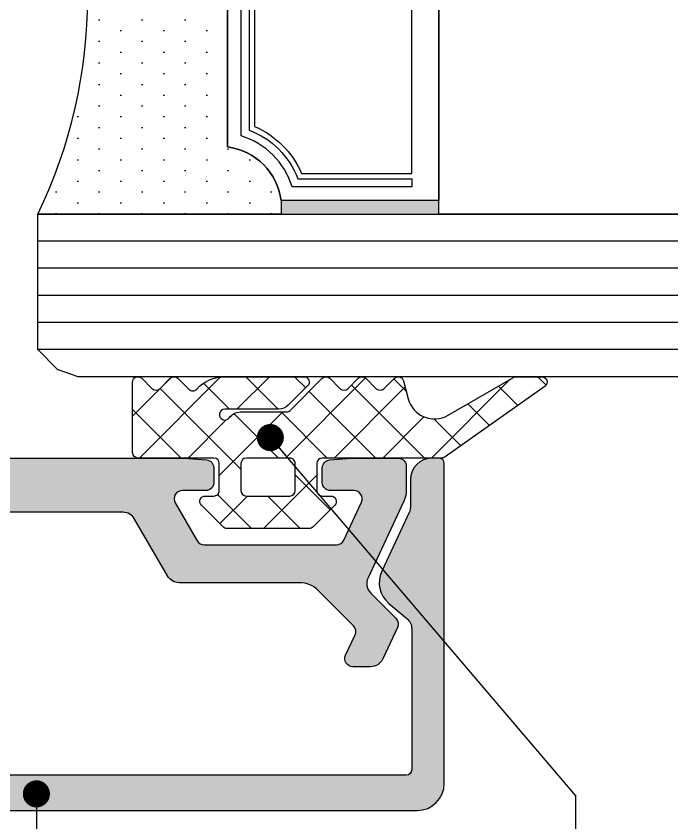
# Model space of a CAD drawing. Header units: millimetres. Extents: x 12 to 3612, y 18 to 315.
# Drawn here: x 2923.09 to 2947.29, y 89.92 to 119.68 of the extents above; entities that cross this region are included whole.
import ezdxf

# ---------------------------------------------------------------- set-up
doc = ezdxf.new("R2010")
doc.units = ezdxf.units.MM
for name, color, linetype in [('Aksesuar', 7, 'Continuous'), ('Bütil', 50, 'Continuous'), ('Layer2', 5, 'Continuous')]:
    doc.layers.add(name, color=color, linetype=linetype)
doc.styles.get("Standard").update_dxf_attribs({"font": 'arial.ttf'})
doc.dimstyles.new('ISO-25', dxfattribs={"dimtxt": 2.5, "dimasz": 2.5, "dimexe": 1.25, "dimexo": 0.625, "dimtad": 1, "dimtxsty": 'Standard', "dimcen": 2.5, "dimadec": 0, "dimazin": 0, "dimtfac": 1, "dimtmove": 0, "dimatfit": 3, "dimfxl": 1, "dimarcsym": 0})

# ---------------------------------------------------------------- blocks, each defined once
blk = doc.blocks.new('50MN68')
blk.add_hatch(color=252).paths.add_polyline_path([(-2201.479177625412, 2757.138119748424, -0.2216946626534687), (-2201.300571430213, 2757.521141969928), (-2200.636390015758, 2758.078456349884, 0.3394542588716482), (-2200.372869838413, 2759.267119054721), (-2201.382331518933, 2761.431916614771, -0.109517811680592), (-2201.429177625412, 2761.643225745627), (-2201.429177625412, 2762.644225745616, 0.414213562373095), (-2202.229177625412, 2763.444225745634), (-2202.479177625412, 2763.444225745634, 0.414213562373095), (-2202.679177625412, 2763.244225745622), (-2202.679177625412, 2751.444225745634, 0.414213562373095), (-2201.679177625412, 2750.444225745634), (-2153.679177625412, 2750.444225745634, 0.414213562373095), (-2152.679177625412, 2751.444225745634), (-2152.679177625412, 2763.244225745622, 0.414213562373095), (-2152.879177625413, 2763.444225745634), (-2153.129177625413, 2763.444225745634, 0.414213562373095), (-2153.929177625412, 2762.644225745616), (-2153.929177625412, 2761.643225745627, -0.1095178116805918), (-2153.976023731912, 2761.431916614742), (-2154.985485412453, 2759.26711905475, 0.3394542588716484), (-2154.721965235112, 2758.078456349826), (-2154.057783820585, 2757.521141970015, -0.2216946626534688), (-2153.879177625413, 2757.138119748424), (-2153.879177625413, 2751.944225745634, -0.414213562373095), (-2154.079177625414, 2751.744225745622), (-2201.279177625413, 2751.744225745622, -0.414213562373095), (-2201.479177625412, 2751.944225745634)])
at = {"layer": 'Layer2', "color": 252}
blk.add_lwpolyline([(-2201.679177625412, 2750.444225745634), (-2153.679177625412, 2750.444225745634, 0.414213562373095), (-2152.679177625412, 2751.444225745634), (-2152.679177625412, 2763.244225745622, 0.414213562373095), (-2152.879177625413, 2763.444225745634), (-2153.129177625413, 2763.444225745634, 0.414213562373095), (-2153.929177625412, 2762.644225745616), (-2153.929177625412, 2761.643225745627, -0.1095178116805918), (-2153.976023731912, 2761.431916614742), (-2154.985485412453, 2759.26711905475, 0.3394542588716484), (-2154.721965235112, 2758.078456349826), (-2154.057783820585, 2757.521141970015, -0.2216946626534688), (-2153.879177625413, 2757.138119748424), (-2153.879177625413, 2751.944225745634, -0.414213562373095), (-2154.079177625414, 2751.744225745622), (-2201.279177625413, 2751.744225745622, -0.414213562373095)], format="xyb", dxfattribs=at)
blk = doc.blocks.new('50MN72')
at = {"ltscale": 10}
h = blk.add_hatch(color=253, dxfattribs=at)
h.dxf.hatch_style = 1
edge = h.paths.add_edge_path()
edge.add_line((-1932.713748802226, 2739.770153896174), (-1936.999535239854, 2739.770153896174))
edge.add_arc((-1936.999535239858, 2740.770153896175), 1.000000000000967, 225.0000000004748, 270.0000000002122, ccw=False)
edge.add_line((-1937.706642021039, 2740.063047114982), (-1938.120855583416, 2740.477260677366))
edge.add_arc((-1938.827962364597, 2739.770153896174), 0.9999999999998207, 45.00000000041074, 90.0000000001482)
edge.add_line((-1938.8279623646, 2740.770153896174), (-1945.556420319727, 2740.770153896174))
edge.add_arc((-1945.556420319724, 2740.270153896176), 0.4999999999980605, 90.00000000036131, 150.0000000001283)
edge.add_line((-1945.989433021615, 2740.520153896174), (-1947.201868586923, 2738.420153896168))
edge.add_arc((-1947.634881288781, 2738.670153896167), 0.4999999999693313, 269.99999999674355, 329.99999999817805, ccw=False)
edge.add_line((-1947.634881288809, 2738.170153896197), (-1952.065276381319, 2738.170153896197))
edge.add_arc((-1952.065276381323, 2737.170153896196), 1.000000000000692, 89.99999999979431, 134.9999999995317)
edge.add_line((-1952.772383162504, 2737.877260677389), (-1954.062984072953, 2736.586659766926))
edge.add_arc((-1953.850852038596, 2736.374527732576), 0.2999999999968724, 135.0000000010028, 205.0000000025859)
edge.add_line((-1954.122744374698, 2736.247742254043), (-1953.772639242259, 2735.496939374676))
edge.add_arc((-1954.044531578361, 2735.370153896154), 0.2999999999920211, -90.0000000009208, 25.000000000645173, ccw=False)
edge.add_line((-1954.044531578366, 2735.070153896162), (-1954.689482069504, 2735.070153896162))
edge.add_arc((-1954.689482069508, 2735.570153896163), 0.5000000000010848, 205.0000000020698, 270.0000000004894, ccw=False)
edge.add_line((-1955.14263596302, 2735.358844765276), (-1955.685641138321, 2736.52332312147))
edge.add_arc((-1955.413748802203, 2736.650108600022), 0.3000000000185012, 135.0000000023558, 205.0000000045297, ccw=False)
edge.add_line((-1955.625880836581, 2736.862240634382), (-1954.700210612233, 2737.787910858682))
edge.add_arc((-1955.053764002848, 2738.141464249281), 0.5000000000195516, 315.0000000013088, 385.000000000514)
edge.add_line((-1954.600610109314, 2738.352773380164), (-1955.920056589313, 2741.182335487847))
edge.add_arc((-1955.013748802362, 2741.604953749561), 0.9999999999116297, 180.0000000000674, 205.0000000006886, ccw=False)
edge.add_line((-1956.013748802273, 2741.60495374956), (-1956.013748802273, 2742.470153896185))
edge.add_arc((-1955.713748802278, 2742.470153896179), 0.2999999999947249, 89.99999999895778, 179.9999999989578, ccw=False)
edge.add_line((-1955.713748802273, 2742.770153896174), (-1954.01374880236, 2742.770153896174))
edge.add_arc((-1954.013748802521, 2742.570153895762), 0.2000000004121502, 84.99999996349601, 89.99999995374787, ccw=False)
edge.add_line((-1953.996317653809, 2742.76939283578), (-1953.187602079457, 2742.698639391037))
edge.add_arc((-1953.213748802274, 2742.399780981609), 0.2999999999996277, 1.7848833522293717e-10, 85.00000000146031, ccw=False)
edge.add_line((-1952.913748802274, 2742.39978098161), (-1952.913748802274, 2741.87015389615))
edge.add_arc((-1953.213748802268, 2741.870153896156), 0.2999999999939291, 269.99999999884926, 359.99999999884926, ccw=False)
edge.add_line((-1953.213748802274, 2741.570153896162), (-1954.085264523423, 2741.570153896162))
edge.add_arc((-1954.085264523425, 2741.270153896164), 0.2999999999985248, 89.99999999950899, 204.9999999986955)
edge.add_line((-1954.357156859538, 2741.143368417648), (-1953.704326138129, 2739.743368417625))
edge.add_arc((-1953.432433802031, 2739.870153896153), 0.2999999999910953, 205.0000000020762, 270.0000000028149)
edge.add_line((-1953.432433802016, 2739.570153896162), (-1948.558641719518, 2739.570153896162))
edge.add_arc((-1948.558641719517, 2739.870153896156), 0.2999999999944883, 269.9999999997197, 329.9999999992238)
edge.add_line((-1948.298834098388, 2739.720153896156), (-1947.490543721485, 2741.12015389618))
edge.add_arc((-1947.750351342613, 2741.270153896172), 0.299999999989719, 330.0000000005504, 450.0000000011875)
edge.add_line((-1947.750351342619, 2741.570153896162), (-1948.613748802274, 2741.570153896162))
edge.add_arc((-1948.61374880228, 2741.870153896156), 0.2999999999940428, 180.0000000011725, 270.00000000117245, ccw=False)
edge.add_line((-1948.913748802274, 2741.87015389615), (-1948.913748802274, 2742.39978098161))
edge.add_arc((-1948.613748802274, 2742.399780981609), 0.2999999999996276, 94.99999999853969, 179.9999999998215, ccw=False)
edge.add_line((-1948.639895525091, 2742.698639391037), (-1947.831179950731, 2742.76939283578))
edge.add_arc((-1947.813748802022, 2742.570153895849), 0.2000000003250088, 90.00000004457593, 95.00000003759402, ccw=False)
edge.add_line((-1947.813748802178, 2742.770153896174), (-1932.413748802223, 2742.770153896203))
edge.add_line((-1932.413748802223, 2742.770153896203), (-1917.013748802269, 2742.770153896174))
edge.add_arc((-1917.013748802425, 2742.570153895847), 0.2000000003270306, 84.99999996243127, 89.99999995539878, ccw=False)
edge.add_line((-1916.996317653716, 2742.76939283578), (-1916.187602079356, 2742.698639391037))
edge.add_arc((-1916.213748802172, 2742.399780981609), 0.3000000000001858, 2.95187874144176e-10, 85.00000000158059, ccw=False)
edge.add_line((-1915.913748802172, 2742.39978098161), (-1915.913748802172, 2741.87015389615))
edge.add_arc((-1916.213748802166, 2741.870153896157), 0.2999999999944976, 269.9999999987407, 359.99999999874063, ccw=False)
edge.add_line((-1916.213748802173, 2741.570153896162), (-1917.077146261829, 2741.570153896162))
edge.add_arc((-1917.077146261835, 2741.270153896173), 0.2999999999894056, 89.99999999892593, 209.9999999995533)
edge.add_line((-1917.336953882962, 2741.12015389618), (-1916.528663506059, 2739.720153896156))
edge.add_arc((-1916.26885588493, 2739.870153896157), 0.2999999999945453, 210.0000000007825, 270.000000000274)
edge.add_line((-1916.268855884929, 2739.570153896162), (-1911.395063802431, 2739.570153896162))
edge.add_arc((-1911.395063802416, 2739.870153896153), 0.2999999999911259, 269.9999999971888, 334.99999999792)
edge.add_line((-1911.123171466318, 2739.743368417625), (-1910.47034074491, 2741.143368417648))
edge.add_arc((-1910.742233081023, 2741.270153896164), 0.2999999999985395, 335.000000001309, 450.0000000004866)
edge.add_line((-1910.742233081025, 2741.570153896162), (-1911.613748802172, 2741.570153896162))
edge.add_arc((-1911.613748802178, 2741.870153896156), 0.2999999999939291, 180.0000000011508, 270.00000000115074, ccw=False)
edge.add_line((-1911.913748802172, 2741.87015389615), (-1911.913748802172, 2742.39978098161))
edge.add_arc((-1911.613748802173, 2742.39978098161), 0.2999999999991929, 94.99999999863797, 179.9999999999128, ccw=False)
edge.add_line((-1911.63989552499, 2742.698639391037), (-1910.831179950638, 2742.76939283578))
edge.add_arc((-1910.813748801926, 2742.570153895762), 0.2000000004117309, 90.00000004624678, 95.00000003650922, ccw=False)
edge.add_line((-1910.813748802087, 2742.770153896174), (-1909.113748802174, 2742.770153896174))
edge.add_arc((-1909.113748802169, 2742.470153896179), 0.2999999999947249, 1.042224084812915e-09, 90.00000000104222, ccw=False)
edge.add_line((-1908.813748802174, 2742.470153896185), (-1908.813748802174, 2741.60495374956))
edge.add_arc((-1909.813748802085, 2741.604953749559), 0.9999999999107385, -25.00000000054581, 8.361666914424859e-11, ccw=False)
edge.add_line((-1908.907441015133, 2741.182335487847), (-1910.226887495132, 2738.352773380164))
edge.add_arc((-1909.773733601598, 2738.14146424928), 0.5000000000193804, 154.9999999993743, 224.9999999985794)
edge.add_line((-1910.127286992214, 2737.787910858682), (-1909.201616767866, 2736.862240634382))
edge.add_arc((-1909.413748802244, 2736.650108600022), 0.3000000000184962, -25.00000000453042, 44.99999999764492, ccw=False)
edge.add_line((-1909.141856466126, 2736.52332312147), (-1909.684861641427, 2735.358844765276))
edge.add_arc((-1910.138015534938, 2735.570153896163), 0.5000000000004075, 269.9999999995653, 334.99999999797967, ccw=False)
edge.add_line((-1910.138015534942, 2735.070153896162), (-1910.78296602608, 2735.070153896162))
edge.add_arc((-1910.782966026085, 2735.370153896155), 0.2999999999923123, 154.9999999994421, 270.00000000100727, ccw=False)
edge.add_line((-1911.054858362188, 2735.496939374676), (-1910.704753229749, 2736.247742254043))
edge.add_arc((-1910.976645565851, 2736.374527732576), 0.2999999999968396, 334.9999999974096, 404.9999999990016)
edge.add_line((-1910.764513531494, 2736.586659766926), (-1912.055114441943, 2737.877260677389))
edge.add_arc((-1912.762221223124, 2737.170153896197), 1.000000000000681, 45.00000000046801, 90.00000000021899)
edge.add_line((-1912.762221223128, 2738.170153896197), (-1917.192616315638, 2738.170153896197))
edge.add_arc((-1917.192616315666, 2738.670153896167), 0.4999999999694203, 210.0000000018278, 270.0000000032506, ccw=False)
edge.add_line((-1917.625629017524, 2738.420153896168), (-1918.838064582832, 2740.520153896174))
edge.add_arc((-1919.271077284723, 2740.270153896177), 0.4999999999973621, 29.99999999982547, 89.99999999958068)
edge.add_line((-1919.271077284719, 2740.770153896174), (-1925.999535239846, 2740.770153896174))
edge.add_arc((-1925.999535239849, 2739.770153896173), 1.000000000000907, 89.99999999981245, 134.9999999995635)
edge.add_line((-1926.706642021031, 2740.477260677366), (-1927.120855583408, 2740.063047114982))
edge.add_arc((-1927.827962364589, 2740.770153896175), 1.000000000000681, 269.99999999978104, 314.999999999532, ccw=False)
edge.add_line((-1927.827962364593, 2739.770153896174), (-1932.11374880222, 2739.770153896174))
edge.add_line((-1932.11374880222, 2739.770153896174), (-1932.413748802223, 2740.070153896162))
edge.add_line((-1932.413748802223, 2740.070153896162), (-1932.713748802226, 2739.770153896174))
at = {"color": 252, "ltscale": 10}
blk.add_lwpolyline([(-1932.413748802223, 2742.770153896203), (-1917.013748802269, 2742.770153896174, -0.0218200775914496), (-1916.996317653716, 2742.76939283578), (-1916.187602079356, 2742.698639391037, -0.3888787318594462), (-1915.913748802172, 2742.39978098161), (-1915.913748802172, 2741.87015389615, -0.414213562373095), (-1916.213748802173, 2741.570153896162), (-1917.077146261829, 2741.570153896162, 0.5773502691932757), (-1917.336953882962, 2741.12015389618), (-1916.528663506059, 2739.720153896156, 0.2679491924287449), (-1916.268855884929, 2739.570153896162), (-1911.395063802431, 2739.570153896162, 0.2914734195895493), (-1911.123171466318, 2739.743368417625), (-1910.47034074491, 2741.143368417648, 0.5486187866219994), (-1910.742233081025, 2741.570153896162), (-1911.613748802172, 2741.570153896162, -0.414213562373095), (-1911.913748802172, 2741.87015389615), (-1911.913748802172, 2742.39978098161, -0.388878731859393), (-1911.63989552499, 2742.698639391037), (-1910.831179950638, 2742.76939283578, -0.0218200775796408), (-1910.813748802087, 2742.770153896174), (-1909.113748802174, 2742.770153896174, -0.414213562373095), (-1908.813748802174, 2742.470153896185), (-1908.813748802174, 2741.60495374956, -0.1095178116860208), (-1908.907441015133, 2741.182335487847), (-1910.226887495132, 2738.352773380164, 0.3152987888751701), (-1910.127286992214, 2737.787910858682), (-1909.201616767866, 2736.862240634382, -0.3152987888894182), (-1909.141856466126, 2736.52332312147), (-1909.684861641427, 2735.358844765276, -0.2914734195785812), (-1910.138015534942, 2735.070153896162), (-1910.78296602608, 2735.070153896162, -0.5486187866355524), (-1911.054858362188, 2735.496939374676), (-1910.704753229749, 2736.247742254043, 0.3152987888866201), (-1910.764513531494, 2736.586659766926), (-1912.055114441943, 2737.877260677389, 0.1989123673785285), (-1912.762221223128, 2738.170153896197), (-1917.192616315638, 2738.170153896197, -0.2679491924377762), (-1917.625629017524, 2738.420153896168), (-1918.838064582832, 2740.520153896174, 0.2679491924299779), (-1919.271077284719, 2740.770153896174), (-1925.999535239846, 2740.770153896174, 0.1989123673785287)], format="xyb", dxfattribs=at)
blk = doc.blocks.new('F02009')
h = blk.add_hatch()
h.set_pattern_fill('ANSI37', color=35, scale=0.4, angle=270.0000000000002, style=0)
h.set_pattern_definition([(225.0000000000002, (-5080.076448159889, -10530.27135712576), (-0.8980256121069186, 0.8980256121069119), []), (135.0000000000002, (-5080.076448159889, -10530.27135712576), (0.8980256121069119, 0.8980256121069188), [])])
h.paths.add_polyline_path([(-2250.128475417669, 2744.60204995395, 0.668178637919301), (-2250.469896773906, 2744.743471310187), (-2250.85273948638, 2744.360628597713, -0.4142135623730998), (-2251.135582198855, 2744.360628597713), (-2251.51842491133, 2744.743471310187, 0.4142135623730965), (-2251.801267623805, 2744.743471310187), (-2252.205382814957, 2744.339356119033, -0.4276070770768783), (-2252.494513077004, 2744.345936535105, 0.2107675906840656), (-2253.528475417669, 2744.802049953951), (-2256.445632705194, 2744.802049953951, 0.6681786379193013), (-2256.587054061431, 2744.460628597712), (-2255.874922027076, 2743.748496563358, 0.1989123673796595), (-2255.521368636482, 2743.60204995395), (-2253.528475417669, 2743.60204995395, -1.650385117502885), (-2253.692605778999, 2743.287764239663, 0.2453926839566461), (-2254.102931682322, 2743.502049953951), (-2255.800048292923, 2743.502049953951, -0.1989123673796617), (-2255.94146964916, 2743.560628597714), (-2257.124312361635, 2744.743471310187, 0.4142135623731003), (-2257.407155074109, 2744.743471310187), (-2257.789997786584, 2744.360628597713, -0.414213562373098), (-2258.072840499059, 2744.360628597713), (-2258.455683211533, 2744.743471310187, 0.414213562373095), (-2258.738525924008, 2744.743471310187), (-2259.121368636483, 2744.360628597713, -0.4142135623731011), (-2259.404211348957, 2744.360628597713), (-2259.787054061432, 2744.743471310187, 0.577350269189628), (-2260.121660582927, 2744.65381376297), (-2260.300380285389, 2743.986822753066, -0.493145426031309), (-2261.766306111678, 2743.379616394384), (-2264.183623145721, 2744.775255034705, 0.1316524975873986), (-2264.283623145721, 2744.802049953951), (-2265.221784429962, 2744.802049953951, 0.7002075382097094), (-2265.350341951899, 2744.448841065327), (-2261.655905814857, 2741.848841065324, 0.1763269807084643), (-2261.52734829292, 2741.802049953951), (-2257.128475417669, 2741.802049953951, -0.4142135623730963), (-2256.928475417669, 2741.60204995395), (-2256.928475417669, 2740.60204995395, -0.4142135623730938), (-2257.128475417669, 2740.402049953949), (-2257.445632705195, 2740.402049953949, 0.6681786379193232), (-2257.587054061431, 2740.060628597714), (-2256.787054061432, 2739.260628597713, 0.1989123673796571), (-2256.645632705195, 2739.202049953949), (-2253.611318130143, 2739.202049953949, 0.1989123673796523), (-2253.469896773906, 2739.260628597713), (-2252.669896773907, 2740.060628597714, 0.6681786379193002), (-2252.811318130143, 2740.402049953949), (-2253.128475417669, 2740.402049953949, -0.4142135623731081), (-2253.328475417669, 2740.60204995395), (-2253.328475417669, 2741.60204995395, -0.4142135623730927), (-2253.128475417669, 2741.802049953951), (-2250.328475417669, 2741.802049953951, 0.4142135623730938), (-2250.128475417669, 2742.002049953951)])
h.paths.add_polyline_path([(-2255.928475417669, 2741.802049953951), (-2254.328475417669, 2741.802049953951, -0.4142135623730926), (-2254.128475417669, 2741.60204995395), (-2254.128475417669, 2740.60204995395, -0.4142135623730951), (-2254.328475417669, 2740.402049953949), (-2255.928475417669, 2740.402049953949, -0.4142135623730925), (-2256.128475417669, 2740.60204995395), (-2256.128475417669, 2741.60204995395, -0.414213562373093)], flags=16)
at = {"color": 35}
for points in [[(-2250.128475417669, 2744.60204995395, 0.668178637919301), (-2250.469896773906, 2744.743471310187), (-2250.85273948638, 2744.360628597713, -0.4142135623730998), (-2251.135582198855, 2744.360628597713), (-2251.51842491133, 2744.743471310187, 0.4142135623730965), (-2251.801267623805, 2744.743471310187), (-2252.205382814957, 2744.339356119033, -0.4276070770768783), (-2252.494513077004, 2744.345936535105, 0.2107675906840656), (-2253.528475417669, 2744.802049953951), (-2256.445632705194, 2744.802049953951, 0.6681786379193013), (-2256.587054061431, 2744.460628597712), (-2255.874922027076, 2743.748496563358, 0.1989123673796595), (-2255.521368636482, 2743.60204995395), (-2253.528475417669, 2743.60204995395, -1.650385117502885), (-2253.692605778999, 2743.287764239663, 0.2453926839566461), (-2254.102931682322, 2743.502049953951), (-2255.800048292923, 2743.502049953951, -0.1989123673796617), (-2255.94146964916, 2743.560628597714), (-2257.124312361635, 2744.743471310187, 0.4142135623731003), (-2257.407155074109, 2744.743471310187), (-2257.789997786584, 2744.360628597713, -0.414213562373098), (-2258.072840499059, 2744.360628597713), (-2258.455683211533, 2744.743471310187, 0.414213562373095), (-2258.738525924008, 2744.743471310187), (-2259.121368636483, 2744.360628597713, -0.4142135623731011), (-2259.404211348957, 2744.360628597713), (-2259.787054061432, 2744.743471310187, 0.577350269189628), (-2260.121660582927, 2744.65381376297), (-2260.300380285389, 2743.986822753066, -0.493145426031309), (-2261.766306111678, 2743.379616394384), (-2264.183623145721, 2744.775255034705, 0.1316524975873986), (-2264.283623145721, 2744.802049953951), (-2265.221784429962, 2744.802049953951, 0.7002075382097094), (-2265.350341951899, 2744.448841065327), (-2261.655905814857, 2741.848841065324, 0.1763269807084643), (-2261.52734829292, 2741.802049953951), (-2257.128475417669, 2741.802049953951, -0.4142135623730963), (-2256.928475417669, 2741.60204995395), (-2256.928475417669, 2740.60204995395, -0.4142135623730938), (-2257.128475417669, 2740.402049953949), (-2257.445632705195, 2740.402049953949, 0.6681786379193232), (-2257.587054061431, 2740.060628597714), (-2256.787054061432, 2739.260628597713, 0.1989123673796571), (-2256.645632705195, 2739.202049953949), (-2253.611318130143, 2739.202049953949, 0.1989123673796523), (-2253.469896773906, 2739.260628597713), (-2252.669896773907, 2740.060628597714, 0.6681786379193002), (-2252.811318130143, 2740.402049953949), (-2253.128475417669, 2740.402049953949, -0.4142135623731081), (-2253.328475417669, 2740.60204995395), (-2253.328475417669, 2741.60204995395, -0.4142135623730927), (-2253.128475417669, 2741.802049953951), (-2250.328475417669, 2741.802049953951, 0.4142135623730938), (-2250.128475417669, 2742.002049953951)], [(-2255.928475417669, 2741.802049953951), (-2254.328475417669, 2741.802049953951, -0.4142135623730926), (-2254.128475417669, 2741.60204995395), (-2254.128475417669, 2740.60204995395, -0.4142135623730951), (-2254.328475417669, 2740.402049953949), (-2255.928475417669, 2740.402049953949, -0.4142135623730925), (-2256.128475417669, 2740.60204995395), (-2256.128475417669, 2741.60204995395, -0.414213562373093)]]:
    blk.add_lwpolyline(points, format="xyb", close=True, dxfattribs=at)
blk = doc.blocks.new('CAM (28 mm) - A')
blk.add_hatch(color=2).paths.add_polyline_path([(-2035.007586056171, 2821.739128623272), (-2034.507617826874, 2821.739128623302), (-2034.507617834031, 2827.558777768261), (-2035.006666252016, 2827.558777768235), (-2035.007586056171, 2827.558777768235), (-2035.007617834034, 2827.558777768235), (-2035.007617834034, 2821.739128623272)])
at = {"layer": 'Aksesuar'}
h = blk.add_hatch(dxfattribs=at)
h.set_pattern_fill('DOTS', color=143, scale=0.5, angle=359.9999999999998)
h.set_pattern_definition([(359.9999999999998, (-5614.505721189063, 2692.794169474583), (0.3968749999999983, -0.7937500000000008), [0, -0.79375])])
h.paths.add_polyline_path([(-2035.007586056169, 2812.758728625397, -0.2299699990912944), (-2019.00758605617, 2812.758728625397), (-2019.007586056171, 2817.758728625398), (-2019.00758605617, 2817.759002216979), (-2019.007586053565, 2821.739127776613), (-2019.507557093749, 2821.739127882471, 0.3395054514827012), (-2021.487905126419, 2819.758777775176), (-2032.527266985937, 2819.758777775183, 0.3395056677732518), (-2034.507617817933, 2821.739128623302), (-2035.007586056171, 2821.739128510384), (-2035.00758605617, 2818.981151883986), (-2035.007586056171, 2817.758728625397)])
at = {"layer": 'Aksesuar', "color": 143}
for p, q in [((-2040.007586056171, 2862.758728625398), (-2040.007586056171, 2812.758728625397)), ((-2039.007586056171, 2862.758728625398), (-2039.007586056171, 2812.758728625396)), ((-2038.007586056171, 2862.758728625398), (-2038.007586056171, 2812.758728625397)), ((-2037.007586056171, 2862.758728625398), (-2037.007586056171, 2812.758728625396)), ((-2036.007586056171, 2862.758728625398), (-2036.007586056171, 2812.758728625396))]:
    blk.add_line(p, q, dxfattribs=at)
for points in [[(-2035.007586056171, 2827.558777768236), (-2035.007586056171, 2862.758728625397), (-2041.007586056171, 2862.758728625397), (-2041.007586056171, 2823.655913426519), (-2041.007586056171, 2814.247972056301), (-2040.75315806371, 2813.516985999802), (-2040.752098220641, 2813.503240789868), (-2040.007586056171, 2812.758728625397), (-2035.00758605617, 2812.758728625397), (-2035.00758605617, 2817.758728625397), (-2035.00758605617, 2821.739128341052), (-2035.007617834027, 2821.739128252861), (-2035.007617834026, 2827.558777768236)], [(-2019.007586056171, 2827.558777768236), (-2019.007586056171, 2862.758728625397), (-2035.007586056171, 2862.758728625397), (-2035.007586056171, 2827.558777768235), (-2034.507617834032, 2827.558777768263), (-2032.807617834025, 2827.558777768263), (-2021.20755427832, 2827.558777768263), (-2019.50755427832, 2827.558777768263)]]:
    blk.add_lwpolyline(points, close=True, dxfattribs=at)
for points in [[(-2034.507617834027, 2827.558777768262), (-2034.507617834027, 2821.739128623303, -0.3395056704568404), (-2032.527266985937, 2819.758777775183), (-2021.487905126419, 2819.758777775176, -0.3395056704530758), (-2019.507554278321, 2821.739128623267), (-2019.507554278321, 2822.026638797942), (-2019.50755427832, 2827.558777768262), (-2021.20755427832, 2827.558777768262), (-2032.807617834025, 2827.558777768262)], [(-2033.707617834027, 2826.558777768262), (-2034.007617834027, 2826.558777768262), (-2034.007617834027, 2822.142059346031, -0.2530245122450226), (-2032.124336263202, 2820.258777775183), (-2021.890835849148, 2820.258777775178, -0.2530245122420842), (-2020.007554278321, 2822.142059345996), (-2020.00755427832, 2826.558777768262), (-2020.30755427832, 2826.558777768262), (-2020.307554278322, 2822.357053122181, 0.2145314921000481), (-2022.105829625331, 2820.558777775176), (-2031.909342487016, 2820.558777775184, 0.2145314921026447), (-2033.707617834027, 2822.357053122216)], [(-2033.507617834027, 2826.558777768262), (-2032.807617834026, 2826.558777768262), (-2021.20755427832, 2826.558777768262), (-2020.50755427832, 2826.558777768262), (-2020.507554278321, 2822.491927950525, 0.1925710664182244), (-2022.240704453676, 2820.758777775178), (-2031.77446765867, 2820.758777775183, 0.1925710664206489), (-2033.507617834027, 2822.491927950559)]]:
    blk.add_lwpolyline(points, format="xyb", close=True, dxfattribs=at)
at = {"layer": 'Aksesuar', "color": 143, "elevation": 2.8628967615e-06}
blk.add_lwpolyline([(-2019.00758605617, 2812.758728625397), (-2019.00758605617, 2821.739127776614), (-2019.507560713587, 2821.739127776643, 0.3395048836201026), (-2021.487905126419, 2819.758777775176), (-2032.527266985937, 2819.758777775183, 0.339505670456729), (-2034.507617834027, 2821.739128623303), (-2035.007586056171, 2821.739128623272), (-2035.007586056171, 2812.758728625397, -0.2299699990913572)], format="xyb", close=True, dxfattribs=at)
at = {"layer": 'Bütil'}
blk.add_lwpolyline([(-2035.007617834034, 2821.739128623272), (-2035.007617834034, 2827.558777768235), (-2034.507617834035, 2827.558777768262), (-2034.507617834035, 2821.739128623303)], close=True, dxfattribs=at)

msp = doc.modelspace()

# ---------------------------------------------------------------- linework, layer by layer
at = {"color": 0, "ltscale": 0.5}
msp.add_line((2943.739015520859, 74.06116152224928), (2943.739015520859, 90.91299422866706), dxfattribs=at)

# ---------------------------------------------------------------- block references
at = {"xscale": -1, "rotation": 270}
msp.add_blockref('CAM (28 mm) - A', (111.1286383003417, 2147.386984697534), dxfattribs=at)
at = {"xscale": -1}
msp.add_blockref('F02009', (677.2588915081191, -2638.422652011155), dxfattribs=at)
for name, p in [('50MN68', (5091.56654455115, -2660.064827802848)), ('50MN72', (4846.301115727962, -2639.390755953379))]:
    msp.add_blockref(name, p)

# ---------------------------------------------------------------- leaders
at = {"color": 0, "ltscale": 0.5}
for points in [[(2932.469126023092, 104.1358799829082), (2943.739015520859, 90.91299422866706)], [(2923.837916457446, 90.99243402591156), (2923.837916457446, 74.06116152224928)]]:
    msp.add_leader(points, dimstyle='ISO-25', override={"dimscale": 2, "dimasz": 0.5, "dimclre": 140, "dimldrblk": 'Dot'}, dxfattribs=at)

doc.saveas('drawing.dxf')
